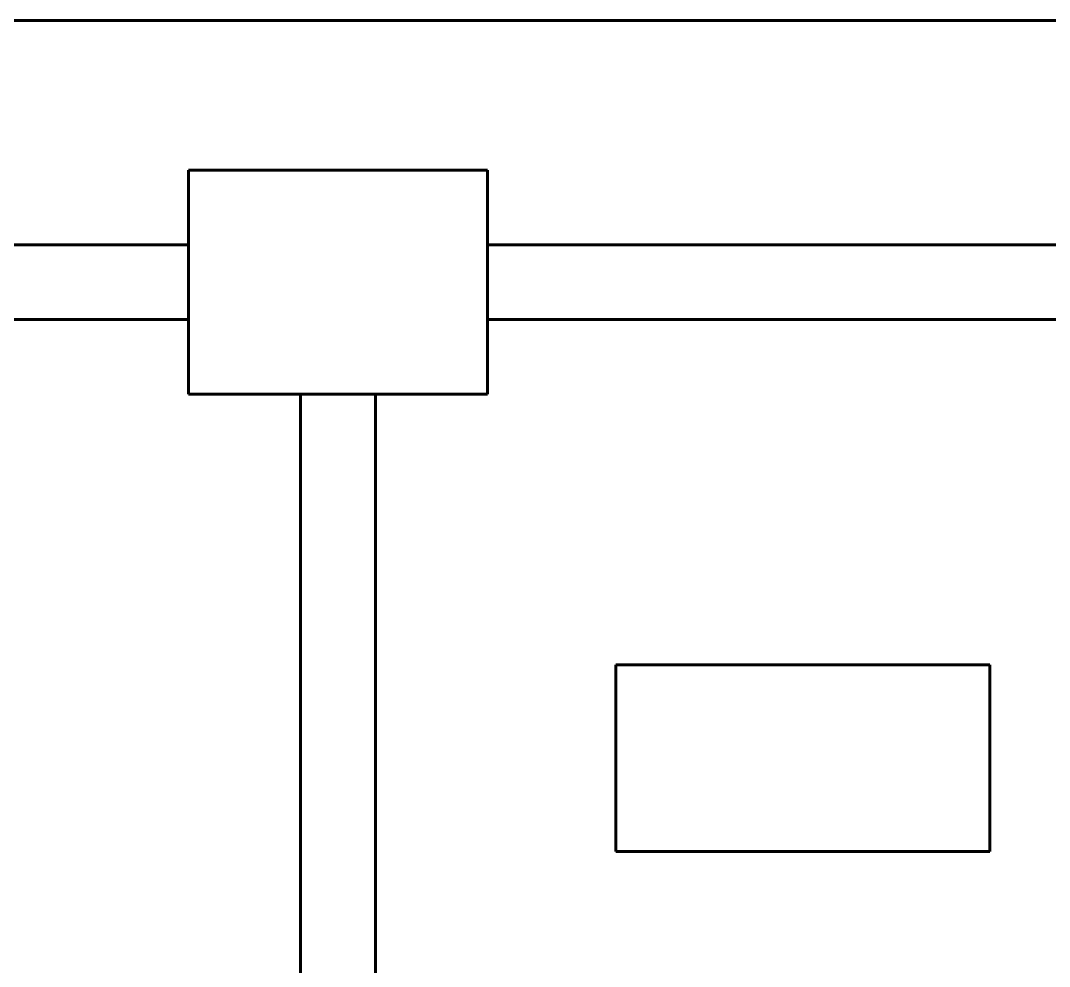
# Model space of a CAD drawing. Extents: x 0 to 297, y 0 to 292.
# Drawn here: x 76.23 to 83.11, y 109.78 to 116.11 of the extents above; entities that cross this region are included whole.
import ezdxf

# ---------------------------------------------------------------- set-up
doc = ezdxf.new("R2010")
doc.units = 0
doc.header["$MEASUREMENT"] = 0
doc.linetypes.add('K5LT_BASIC', pattern=[0])
doc.layers.add('Системный слой', color=7, linetype='Continuous')

# ---------------------------------------------------------------- blocks, each defined once
blk = doc.blocks.new('*U')
at = {"layer": 'Системный слой', "linetype": 'K5LT_BASIC', "lineweight": 60}
for p, q in [((79.35, 115.1064), (77.35, 115.1064)), ((77.35, 115.1064), (77.35, 113.6064)), ((79.35, 115.1064), (77.35, 115.1064)), ((77.35, 115.1064), (77.35, 113.6064)), ((79.35, 113.6064), (79.35, 115.1064)), ((79.35, 113.6064), (79.35, 115.1064)), ((77.35, 113.6064), (79.35, 113.6064)), ((77.35, 113.6064), (79.35, 113.6064)), ((82.7073, 111.797), (80.2073, 111.797)), ((80.2073, 111.797), (80.2073, 110.547)), ((82.7073, 110.547), (82.7073, 111.797)), ((80.2073, 110.547), (82.7073, 110.547))]:
    blk.add_line(p, q, dxfattribs=at)

msp = doc.modelspace()

# ---------------------------------------------------------------- linework, layer by layer
at = {"layer": 'Системный слой', "linetype": 'K5LT_BASIC', "lineweight": 60}
for p, q in [((109.3503, 116.1064), (63.8503, 116.1064)), ((79.35, 115.1064), (77.35, 115.1064)), ((77.35, 113.6064), (77.35, 115.1064)), ((77.35, 115.1064), (77.35, 113.6064)), ((77.35, 115.1064), (79.35, 115.1064)), ((79.35, 115.1064), (77.35, 115.1064)), ((77.35, 113.6064), (77.35, 115.1064)), ((77.35, 115.1064), (77.35, 113.6064)), ((77.35, 115.1064), (79.35, 115.1064)), ((79.35, 115.1064), (79.35, 113.6064)), ((79.35, 115.1064), (79.35, 113.6064)), ((79.35, 115.1064), (79.35, 113.6064)), ((79.35, 115.1064), (79.35, 113.6064)), ((71.3503, 114.6065), (77.3503, 114.6065)), ((79.3503, 114.6065), (85.3503, 114.6065)), ((77.35, 114.1064), (71.35, 114.1064)), ((85.35, 114.1064), (79.35, 114.1064)), ((79.35, 113.6064), (77.35, 113.6064)), ((77.35, 113.6064), (79.35, 113.6064)), ((77.35, 113.6064), (79.35, 113.6064)), ((79.35, 113.6064), (77.35, 113.6064)), ((77.35, 113.6064), (79.35, 113.6064)), ((77.35, 113.6064), (79.35, 113.6064)), ((78.6, 113.6064), (77.85, 113.6064)), ((79.35, 113.6064), (77.85, 113.6064)), ((78.6, 113.6064), (77.85, 113.6064)), ((78.0996, 113.6064), (78.0996, 102.1064)), ((78.0996, 113.6064), (78.0996, 108.1654)), ((78.6, 113.6064), (78.6, 102.1064)), ((78.8503, 113.6068), (79.35, 113.6064)), ((78.8503, 113.6068), (79.35, 113.6064))]:
    msp.add_line(p, q, dxfattribs=at)

# ---------------------------------------------------------------- block references
at = {"layer": 'Системный слой'}
msp.add_blockref('*U', (0, 0), dxfattribs=at)
msp.add_blockref('*U', (0, 0), dxfattribs=at)
msp.add_blockref('*U', (0, 0), dxfattribs=at)
msp.add_blockref('*U', (0, 0), dxfattribs=at)
msp.add_blockref('*U', (0, 0), dxfattribs=at)
msp.add_blockref('*U', (0, 0), dxfattribs=at)
msp.add_blockref('*U', (0, 0), dxfattribs=at)
msp.add_blockref('*U', (0, 0), dxfattribs=at)
msp.add_blockref('*U', (0, 0), dxfattribs=at)
msp.add_blockref('*U', (0, 0), dxfattribs=at)
msp.add_blockref('*U', (0, 0), dxfattribs=at)
msp.add_blockref('*U', (0, 0), dxfattribs=at)
msp.add_blockref('*U', (0, 0), dxfattribs=at)
msp.add_blockref('*U', (0, 0), dxfattribs=at)
msp.add_blockref('*U', (0, 0), dxfattribs=at)
msp.add_blockref('*U', (0, 0), dxfattribs=at)
msp.add_blockref('*U', (0, 0), dxfattribs=at)
msp.add_blockref('*U', (0, 0), dxfattribs=at)
msp.add_blockref('*U', (0, 0), dxfattribs=at)
msp.add_blockref('*U', (0, 0), dxfattribs=at)
msp.add_blockref('*U', (0, 0), dxfattribs=at)
msp.add_blockref('*U', (0, 0), dxfattribs=at)
msp.add_blockref('*U', (0, 0), dxfattribs=at)
msp.add_blockref('*U', (0, 0), dxfattribs=at)
msp.add_blockref('*U', (0, 0), dxfattribs=at)
msp.add_blockref('*U', (0, 0), dxfattribs=at)
msp.add_blockref('*U', (0, 0), dxfattribs=at)
msp.add_blockref('*U', (0, 0), dxfattribs=at)
msp.add_blockref('*U', (0, 0), dxfattribs=at)
msp.add_blockref('*U', (0, 0), dxfattribs=at)
msp.add_blockref('*U', (0, 0), dxfattribs=at)
msp.add_blockref('*U', (0, 0), dxfattribs=at)
msp.add_blockref('*U', (0, 0), dxfattribs=at)
msp.add_blockref('*U', (0, 0), dxfattribs=at)
msp.add_blockref('*U', (0, 0), dxfattribs=at)
msp.add_blockref('*U', (0, 0), dxfattribs=at)
msp.add_blockref('*U', (0, 0), dxfattribs=at)
msp.add_blockref('*U', (0, 0), dxfattribs=at)
msp.add_blockref('*U', (0, 0), dxfattribs=at)
msp.add_blockref('*U', (0, 0), dxfattribs=at)
msp.add_blockref('*U', (0, 0), dxfattribs=at)
msp.add_blockref('*U', (0, 0), dxfattribs=at)
msp.add_blockref('*U', (0, 0), dxfattribs=at)
msp.add_blockref('*U', (0, 0), dxfattribs=at)
msp.add_blockref('*U', (0, 0), dxfattribs=at)
msp.add_blockref('*U', (0, 0), dxfattribs=at)
msp.add_blockref('*U', (0, 0), dxfattribs=at)
msp.add_blockref('*U', (0, 0), dxfattribs=at)
msp.add_blockref('*U', (0, 0), dxfattribs=at)
msp.add_blockref('*U', (0, 0), dxfattribs=at)
msp.add_blockref('*U', (0, 0), dxfattribs=at)
msp.add_blockref('*U', (0, 0), dxfattribs=at)
msp.add_blockref('*U', (0, 0), dxfattribs=at)
msp.add_blockref('*U', (0, 0), dxfattribs=at)
msp.add_blockref('*U', (0, 0), dxfattribs=at)
msp.add_blockref('*U', (0, 0), dxfattribs=at)
msp.add_blockref('*U', (0, 0), dxfattribs=at)
msp.add_blockref('*U', (0, 0), dxfattribs=at)
msp.add_blockref('*U', (0, 0), dxfattribs=at)
msp.add_blockref('*U', (0, 0), dxfattribs=at)
msp.add_blockref('*U', (0, 0), dxfattribs=at)
msp.add_blockref('*U', (0, 0), dxfattribs=at)
msp.add_blockref('*U', (0, 0), dxfattribs=at)
msp.add_blockref('*U', (0, 0), dxfattribs=at)
msp.add_blockref('*U', (0, 0), dxfattribs=at)
msp.add_blockref('*U', (0, 0), dxfattribs=at)
msp.add_blockref('*U', (0, 0), dxfattribs=at)
msp.add_blockref('*U', (0, 0), dxfattribs=at)
msp.add_blockref('*U', (0, 0), dxfattribs=at)
msp.add_blockref('*U', (0, 0), dxfattribs=at)
msp.add_blockref('*U', (0, 0), dxfattribs=at)
msp.add_blockref('*U', (0, 0), dxfattribs=at)
msp.add_blockref('*U', (0, 0), dxfattribs=at)
msp.add_blockref('*U', (0, 0), dxfattribs=at)
msp.add_blockref('*U', (0, 0), dxfattribs=at)
msp.add_blockref('*U', (0, 0), dxfattribs=at)
msp.add_blockref('*U', (0, 0), dxfattribs=at)
msp.add_blockref('*U', (0, 0), dxfattribs=at)
msp.add_blockref('*U', (0, 0), dxfattribs=at)
msp.add_blockref('*U', (0, 0), dxfattribs=at)
msp.add_blockref('*U', (0, 0), dxfattribs=at)
msp.add_blockref('*U', (0, 0), dxfattribs=at)
msp.add_blockref('*U', (0, 0), dxfattribs=at)
msp.add_blockref('*U', (0, 0), dxfattribs=at)
msp.add_blockref('*U', (0, 0), dxfattribs=at)
msp.add_blockref('*U', (0, 0), dxfattribs=at)
msp.add_blockref('*U', (0, 0), dxfattribs=at)
msp.add_blockref('*U', (0, 0), dxfattribs=at)
msp.add_blockref('*U', (0, 0), dxfattribs=at)
msp.add_blockref('*U', (0, 0), dxfattribs=at)
msp.add_blockref('*U', (0, 0), dxfattribs=at)
msp.add_blockref('*U', (0, 0), dxfattribs=at)
msp.add_blockref('*U', (0, 0), dxfattribs=at)
msp.add_blockref('*U', (0, 0), dxfattribs=at)
msp.add_blockref('*U', (0, 0), dxfattribs=at)
msp.add_blockref('*U', (0, 0), dxfattribs=at)
msp.add_blockref('*U', (0, 0), dxfattribs=at)
msp.add_blockref('*U', (0, 0), dxfattribs=at)
msp.add_blockref('*U', (0, 0), dxfattribs=at)
msp.add_blockref('*U', (0, 0), dxfattribs=at)
msp.add_blockref('*U', (0, 0), dxfattribs=at)
msp.add_blockref('*U', (0, 0), dxfattribs=at)
msp.add_blockref('*U', (0, 0), dxfattribs=at)
msp.add_blockref('*U', (0, 0), dxfattribs=at)
msp.add_blockref('*U', (0, 0), dxfattribs=at)
msp.add_blockref('*U', (0, 0), dxfattribs=at)
msp.add_blockref('*U', (0, 0), dxfattribs=at)
msp.add_blockref('*U', (0, 0), dxfattribs=at)
msp.add_blockref('*U', (0, 0), dxfattribs=at)
msp.add_blockref('*U', (0, 0), dxfattribs=at)
msp.add_blockref('*U', (0, 0), dxfattribs=at)
msp.add_blockref('*U', (0, 0), dxfattribs=at)
msp.add_blockref('*U', (0, 0), dxfattribs=at)
msp.add_blockref('*U', (0, 0), dxfattribs=at)
msp.add_blockref('*U', (0, 0), dxfattribs=at)
msp.add_blockref('*U', (0, 0), dxfattribs=at)
msp.add_blockref('*U', (0, 0), dxfattribs=at)
msp.add_blockref('*U', (0, 0), dxfattribs=at)
msp.add_blockref('*U', (0, 0), dxfattribs=at)
msp.add_blockref('*U', (0, 0), dxfattribs=at)
msp.add_blockref('*U', (0, 0), dxfattribs=at)
msp.add_blockref('*U', (0, 0), dxfattribs=at)
msp.add_blockref('*U', (0, 0), dxfattribs=at)
msp.add_blockref('*U', (0, 0), dxfattribs=at)
msp.add_blockref('*U', (0, 0), dxfattribs=at)
msp.add_blockref('*U', (0, 0), dxfattribs=at)
msp.add_blockref('*U', (0, 0), dxfattribs=at)
msp.add_blockref('*U', (0, 0), dxfattribs=at)
msp.add_blockref('*U', (0, 0), dxfattribs=at)
msp.add_blockref('*U', (0, 0), dxfattribs=at)
msp.add_blockref('*U', (0, 0), dxfattribs=at)
msp.add_blockref('*U', (0, 0), dxfattribs=at)
msp.add_blockref('*U', (0, 0), dxfattribs=at)
msp.add_blockref('*U', (0, 0), dxfattribs=at)
msp.add_blockref('*U', (0, 0), dxfattribs=at)
msp.add_blockref('*U', (0, 0), dxfattribs=at)
msp.add_blockref('*U', (0, 0), dxfattribs=at)
msp.add_blockref('*U', (0, 0), dxfattribs=at)
msp.add_blockref('*U', (0, 0), dxfattribs=at)
msp.add_blockref('*U', (0, 0), dxfattribs=at)
msp.add_blockref('*U', (0, 0), dxfattribs=at)
msp.add_blockref('*U', (0, 0), dxfattribs=at)
msp.add_blockref('*U', (0, 0), dxfattribs=at)
msp.add_blockref('*U', (0, 0), dxfattribs=at)
msp.add_blockref('*U', (0, 0), dxfattribs=at)
msp.add_blockref('*U', (0, 0), dxfattribs=at)
msp.add_blockref('*U', (0, 0), dxfattribs=at)
msp.add_blockref('*U', (0, 0), dxfattribs=at)
msp.add_blockref('*U', (0, 0), dxfattribs=at)
msp.add_blockref('*U', (0, 0), dxfattribs=at)
msp.add_blockref('*U', (0, 0), dxfattribs=at)
msp.add_blockref('*U', (0, 0), dxfattribs=at)
msp.add_blockref('*U', (0, 0), dxfattribs=at)
msp.add_blockref('*U', (0, 0), dxfattribs=at)
msp.add_blockref('*U', (0, 0), dxfattribs=at)
msp.add_blockref('*U', (0, 0), dxfattribs=at)
msp.add_blockref('*U', (0, 0), dxfattribs=at)
msp.add_blockref('*U', (0, 0), dxfattribs=at)
msp.add_blockref('*U', (0, 0), dxfattribs=at)
msp.add_blockref('*U', (0, 0), dxfattribs=at)
msp.add_blockref('*U', (0, 0), dxfattribs=at)
msp.add_blockref('*U', (0, 0), dxfattribs=at)
msp.add_blockref('*U', (0, 0), dxfattribs=at)
msp.add_blockref('*U', (0, 0), dxfattribs=at)
msp.add_blockref('*U', (0, 0), dxfattribs=at)
msp.add_blockref('*U', (0, 0), dxfattribs=at)
msp.add_blockref('*U', (0, 0), dxfattribs=at)
msp.add_blockref('*U', (0, 0), dxfattribs=at)
msp.add_blockref('*U', (0, 0), dxfattribs=at)
msp.add_blockref('*U', (0, 0), dxfattribs=at)
msp.add_blockref('*U', (0, 0), dxfattribs=at)
msp.add_blockref('*U', (0, 0), dxfattribs=at)
msp.add_blockref('*U', (0, 0), dxfattribs=at)
msp.add_blockref('*U', (0, 0), dxfattribs=at)
msp.add_blockref('*U', (0, 0), dxfattribs=at)
msp.add_blockref('*U', (0, 0), dxfattribs=at)
msp.add_blockref('*U', (0, 0), dxfattribs=at)
msp.add_blockref('*U', (0, 0), dxfattribs=at)
msp.add_blockref('*U', (0, 0), dxfattribs=at)
msp.add_blockref('*U', (0, 0), dxfattribs=at)
msp.add_blockref('*U', (0, 0), dxfattribs=at)
msp.add_blockref('*U', (0, 0), dxfattribs=at)
msp.add_blockref('*U', (0, 0), dxfattribs=at)
msp.add_blockref('*U', (0, 0), dxfattribs=at)
msp.add_blockref('*U', (0, 0), dxfattribs=at)
msp.add_blockref('*U', (0, 0), dxfattribs=at)
msp.add_blockref('*U', (0, 0), dxfattribs=at)
msp.add_blockref('*U', (0, 0), dxfattribs=at)
msp.add_blockref('*U', (0, 0), dxfattribs=at)
msp.add_blockref('*U', (0, 0), dxfattribs=at)
msp.add_blockref('*U', (0, 0), dxfattribs=at)
msp.add_blockref('*U', (0, 0), dxfattribs=at)
msp.add_blockref('*U', (0, 0), dxfattribs=at)
msp.add_blockref('*U', (0, 0), dxfattribs=at)
msp.add_blockref('*U', (0, 0), dxfattribs=at)
msp.add_blockref('*U', (0, 0), dxfattribs=at)
msp.add_blockref('*U', (0, 0), dxfattribs=at)
msp.add_blockref('*U', (0, 0), dxfattribs=at)
msp.add_blockref('*U', (0, 0), dxfattribs=at)
msp.add_blockref('*U', (0, 0), dxfattribs=at)
msp.add_blockref('*U', (0, 0), dxfattribs=at)
msp.add_blockref('*U', (0, 0), dxfattribs=at)
msp.add_blockref('*U', (0, 0), dxfattribs=at)
msp.add_blockref('*U', (0, 0), dxfattribs=at)
msp.add_blockref('*U', (0, 0), dxfattribs=at)
msp.add_blockref('*U', (0, 0), dxfattribs=at)
msp.add_blockref('*U', (0, 0), dxfattribs=at)
msp.add_blockref('*U', (0, 0), dxfattribs=at)
msp.add_blockref('*U', (0, 0), dxfattribs=at)
msp.add_blockref('*U', (0, 0), dxfattribs=at)
msp.add_blockref('*U', (0, 0), dxfattribs=at)
msp.add_blockref('*U', (0, 0), dxfattribs=at)
msp.add_blockref('*U', (0, 0), dxfattribs=at)
msp.add_blockref('*U', (0, 0), dxfattribs=at)
msp.add_blockref('*U', (0, 0), dxfattribs=at)
msp.add_blockref('*U', (0, 0), dxfattribs=at)
msp.add_blockref('*U', (0, 0), dxfattribs=at)
msp.add_blockref('*U', (0, 0), dxfattribs=at)
msp.add_blockref('*U', (0, 0), dxfattribs=at)
msp.add_blockref('*U', (0, 0), dxfattribs=at)
msp.add_blockref('*U', (0, 0), dxfattribs=at)
msp.add_blockref('*U', (0, 0), dxfattribs=at)
msp.add_blockref('*U', (0, 0), dxfattribs=at)
msp.add_blockref('*U', (0, 0), dxfattribs=at)
msp.add_blockref('*U', (0, 0), dxfattribs=at)
msp.add_blockref('*U', (0, 0), dxfattribs=at)
msp.add_blockref('*U', (0, 0), dxfattribs=at)
msp.add_blockref('*U', (0, 0), dxfattribs=at)
msp.add_blockref('*U', (0, 0), dxfattribs=at)
msp.add_blockref('*U', (0, 0), dxfattribs=at)
msp.add_blockref('*U', (0, 0), dxfattribs=at)
msp.add_blockref('*U', (0, 0), dxfattribs=at)
msp.add_blockref('*U', (0, 0), dxfattribs=at)
msp.add_blockref('*U', (0, 0), dxfattribs=at)
msp.add_blockref('*U', (0, 0), dxfattribs=at)
msp.add_blockref('*U', (0, 0), dxfattribs=at)
msp.add_blockref('*U', (0, 0), dxfattribs=at)
msp.add_blockref('*U', (0, 0), dxfattribs=at)
msp.add_blockref('*U', (0, 0), dxfattribs=at)
msp.add_blockref('*U', (0, 0), dxfattribs=at)
msp.add_blockref('*U', (0, 0), dxfattribs=at)
msp.add_blockref('*U', (0, 0), dxfattribs=at)
msp.add_blockref('*U', (0, 0), dxfattribs=at)
msp.add_blockref('*U', (0, 0), dxfattribs=at)
msp.add_blockref('*U', (0, 0), dxfattribs=at)
msp.add_blockref('*U', (0, 0), dxfattribs=at)
msp.add_blockref('*U', (0, 0), dxfattribs=at)
msp.add_blockref('*U', (0, 0), dxfattribs=at)
msp.add_blockref('*U', (0, 0), dxfattribs=at)
msp.add_blockref('*U', (0, 0), dxfattribs=at)
msp.add_blockref('*U', (0, 0), dxfattribs=at)
msp.add_blockref('*U', (0, 0), dxfattribs=at)
msp.add_blockref('*U', (0, 0), dxfattribs=at)
msp.add_blockref('*U', (0, 0), dxfattribs=at)
msp.add_blockref('*U', (0, 0), dxfattribs=at)
msp.add_blockref('*U', (0, 0), dxfattribs=at)
msp.add_blockref('*U', (0, 0), dxfattribs=at)
msp.add_blockref('*U', (0, 0), dxfattribs=at)
msp.add_blockref('*U', (0, 0), dxfattribs=at)
msp.add_blockref('*U', (0, 0), dxfattribs=at)
msp.add_blockref('*U', (0, 0), dxfattribs=at)
msp.add_blockref('*U', (0, 0), dxfattribs=at)
msp.add_blockref('*U', (0, 0), dxfattribs=at)
msp.add_blockref('*U', (0, 0), dxfattribs=at)
msp.add_blockref('*U', (0, 0), dxfattribs=at)
msp.add_blockref('*U', (0, 0), dxfattribs=at)
msp.add_blockref('*U', (0, 0), dxfattribs=at)
msp.add_blockref('*U', (0, 0), dxfattribs=at)
msp.add_blockref('*U', (0, 0), dxfattribs=at)
msp.add_blockref('*U', (0, 0), dxfattribs=at)
msp.add_blockref('*U', (0, 0), dxfattribs=at)
msp.add_blockref('*U', (0, 0), dxfattribs=at)
msp.add_blockref('*U', (0, 0), dxfattribs=at)
msp.add_blockref('*U', (0, 0), dxfattribs=at)
msp.add_blockref('*U', (0, 0), dxfattribs=at)
msp.add_blockref('*U', (0, 0), dxfattribs=at)
msp.add_blockref('*U', (0, 0), dxfattribs=at)
msp.add_blockref('*U', (0, 0), dxfattribs=at)
msp.add_blockref('*U', (0, 0), dxfattribs=at)
msp.add_blockref('*U', (0, 0), dxfattribs=at)
msp.add_blockref('*U', (0, 0), dxfattribs=at)
msp.add_blockref('*U', (0, 0), dxfattribs=at)
msp.add_blockref('*U', (0, 0), dxfattribs=at)
msp.add_blockref('*U', (0, 0), dxfattribs=at)
msp.add_blockref('*U', (0, 0), dxfattribs=at)
msp.add_blockref('*U', (0, 0), dxfattribs=at)
msp.add_blockref('*U', (0, 0), dxfattribs=at)
msp.add_blockref('*U', (0, 0), dxfattribs=at)
msp.add_blockref('*U', (0, 0), dxfattribs=at)
msp.add_blockref('*U', (0, 0), dxfattribs=at)
msp.add_blockref('*U', (0, 0), dxfattribs=at)
msp.add_blockref('*U', (0, 0), dxfattribs=at)
msp.add_blockref('*U', (0, 0), dxfattribs=at)
msp.add_blockref('*U', (0, 0), dxfattribs=at)
msp.add_blockref('*U', (0, 0), dxfattribs=at)
msp.add_blockref('*U', (0, 0), dxfattribs=at)
msp.add_blockref('*U', (0, 0), dxfattribs=at)
msp.add_blockref('*U', (0, 0), dxfattribs=at)
msp.add_blockref('*U', (0, 0), dxfattribs=at)
msp.add_blockref('*U', (0, 0), dxfattribs=at)
msp.add_blockref('*U', (0, 0), dxfattribs=at)
msp.add_blockref('*U', (0, 0), dxfattribs=at)
msp.add_blockref('*U', (0, 0), dxfattribs=at)
msp.add_blockref('*U', (0, 0), dxfattribs=at)
msp.add_blockref('*U', (0, 0), dxfattribs=at)

doc.saveas('drawing.dxf')
